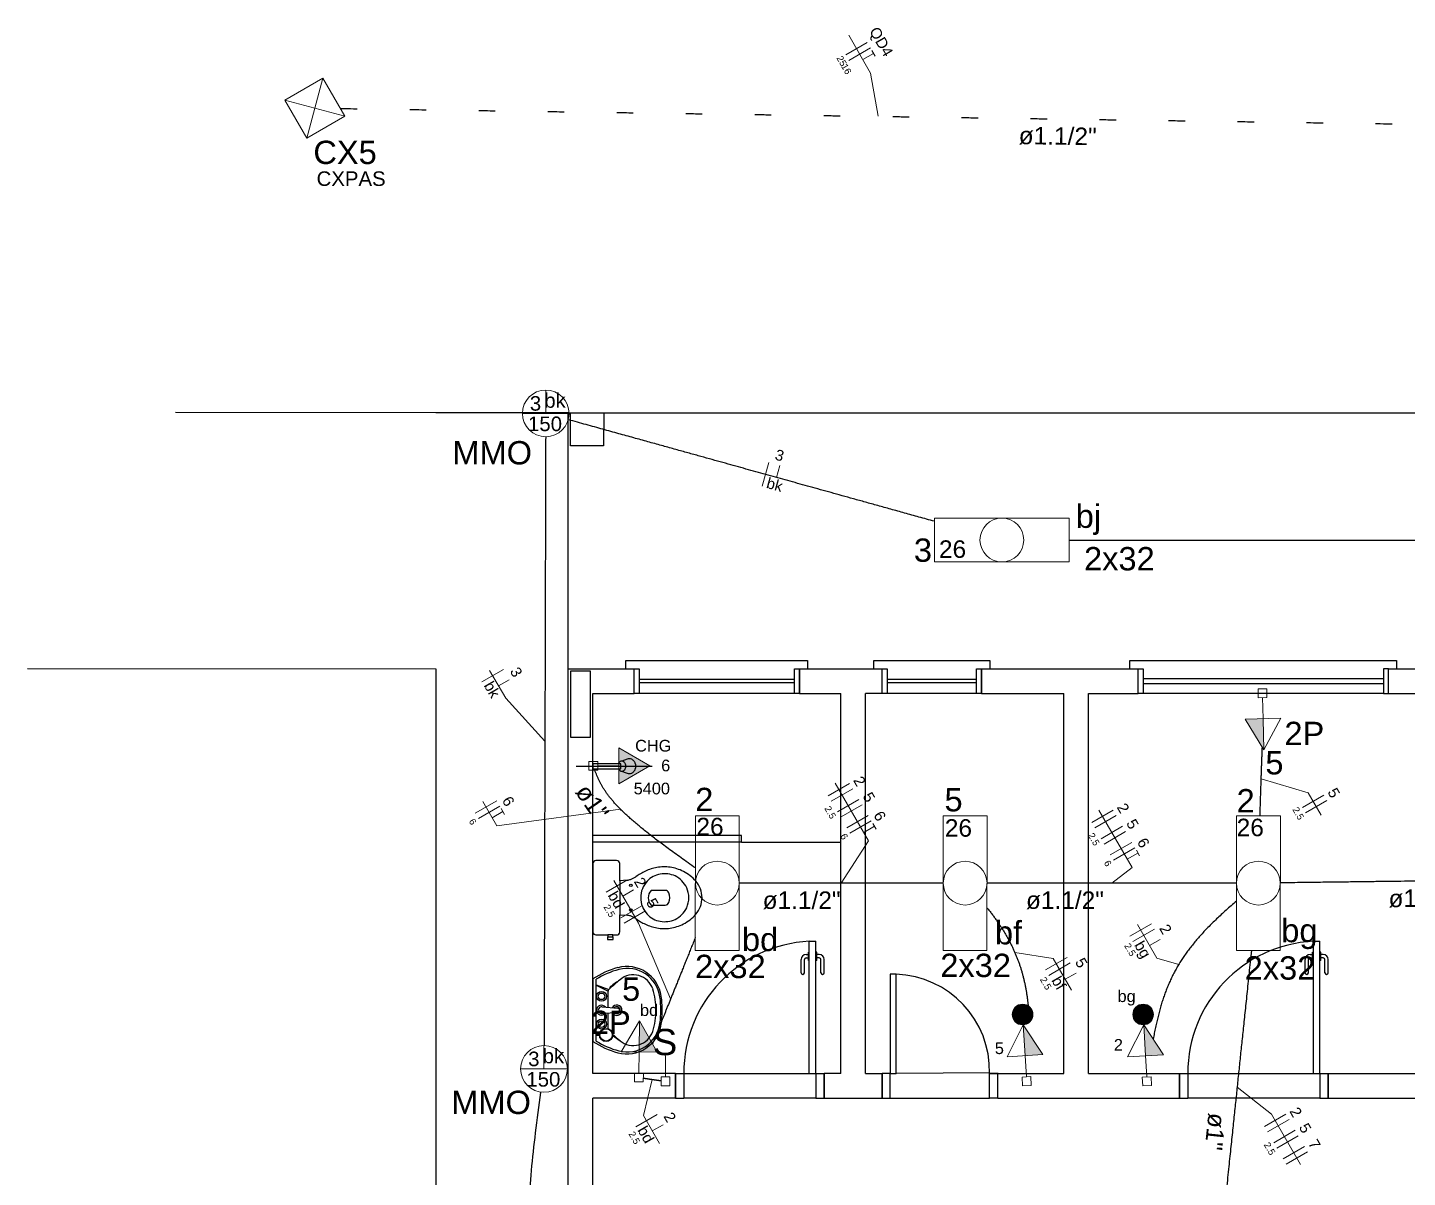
# Model space of a CAD drawing. Extents: x 175 to 700, y 53 to 250.
# Drawn here: x 498.55 to 506.9, y 152.45 to 159.41 of the extents above; entities that cross this region are included whole.
import ezdxf

# ---------------------------------------------------------------- set-up
doc = ezdxf.new("R2010")
doc.units = 0
doc.header["$LTSCALE"] = 2
doc.linetypes.add('DOT2', pattern=[3.175, 0, -3.175])
doc.layers.get('0').update_dxf_attribs({"linetype": 'CONTINUOUS'})
for name, color, linetype in [('A-PARED', 5, 'CONTINUOUS'), ('A-PAREDE', 5, 'CONTINUOUS'), ('A-PISOS-NIVEL', 1, 'CONTINUOUS'), ('A-SOLEIRA', 1, 'CONTINUOUS'), ('ARQ-ALV-CORTE', 5, 'CONTINUOUS'), ('ARQ-ESQ-VISTA1', 2, 'CONTINUOUS')]:
    doc.layers.add(name, color=color, linetype=linetype)
for name, color, linetype, lineweight in [('EL-Condutos', 4, 'CONTINUOUS', 30), ('EL-Fios', 9, 'CONTINUOUS', 20), ('EL-Textos condutos', 7, 'CONTINUOUS', 20), ('EL-Textos fios', 7, 'CONTINUOUS', 20), ('EL-Textos pontos', 5, 'CONTINUOUS', 20), ('P-SIMBOL', 5, 'CONTINUOUS', 20)]:
    doc.layers.add(name, color=color, linetype=linetype, lineweight=lineweight)
doc.styles.add('Arial', font='arial.ttf')

# ---------------------------------------------------------------- blocks, each defined once
blk = doc.blocks.new('SERV')
at = {"layer": 'A-PARED', "color": 251}
blk.add_lwpolyline([(1.1155, -1.1001), (0.9155, -1.1), (0.9156, -0.9), (1.1156, -0.9001)], close=True, dxfattribs=at)
at = {"layer": 'A-PAREDE', "color": 251}
for p, q in [((0.9, -7.2), (0.9, -2.45)), ((0.9, -2.45), (1.3, -2.45)), ((2.3, -2.45), (2.8014, -2.45)), ((2.3, -2.6), (2.3, -2.45)), ((2.8014, -2.6), (2.8014, -2.45)), ((3.4014, -2.45), (4.35, -2.45)), ((3.4014, -2.6), (3.4014, -2.45)), ((4.35, -2.6), (4.35, -2.45)), ((5.8638, -2.6), (5.8638, -2.45)), ((2.3, -2.6), (2.55, -2.6)), ((2.55, -4.9), (2.55, -2.6)), ((2.8014, -2.6), (2.7, -2.6)), ((2.7, -4.9), (2.7, -2.6)), ((3.4014, -2.6), (3.9, -2.6)), ((3.9, -4.9), (3.9, -2.6)), ((4.05, -4.9), (4.05, -2.6)), ((4.05, -2.6), (4.35, -2.6)), ((5.8638, -2.6), (6.1, -2.6)), ((2.8, -5.05), (2.8, -4.9)), ((3.5, -5.05), (3.5, -4.9)), ((3.5, -4.9), (3.9, -4.9)), ((3.5, -5.05), (3.5, -4.9)), ((3.5, -5.05), (3.5, -4.9)), ((2.8, -5.05), (2.8, -4.95)), ((1.05, -7.05), (1.05, -5.05)), ((2.45, -5.05), (2.8, -5.05)), ((3.5, -5.05), (4.6, -5.05))]:
    blk.add_line(p, q, dxfattribs=at)
blk.add_lwpolyline([(1.035, -2.865), (1.035, -2.465), (0.915, -2.465), (0.915, -2.865)], close=True, dxfattribs=at)
at = {"layer": 'A-PISOS-NIVEL', "color": 251}
for p, q in [((0.3029, -0.9), (-1.4747, -0.8993)), ((0.9, -0.9), (0.1, -0.9)), ((0.9, -0.9), (7.175, -0.9)), ((0.9, -2.45), (0.9, -0.9)), ((-2.3704, -2.4487), (0.1, -2.4497)), ((0.1, -2.4497), (0.1, -12.222))]:
    blk.add_line(p, q, dxfattribs=at)
at = {"layer": 'A-SOLEIRA', "color": 251}
for p, q in [((1.95, -3.5), (2.55, -3.5)), ((3.4501, -4.8974), (2.89, -4.9)), ((2.85, -5.05), (3.45, -5.05))]:
    blk.add_line(p, q, dxfattribs=at)
blk.add_arc((2.8675, -4.8825), 0.5828, 358.27919, 88.27919, dxfattribs=at)
at = {"layer": 'ARQ-ALV-CORTE', "color": 251}
blk.add_line((5.8638, -2.45), (6.45, -2.45), dxfattribs=at)
at = {"layer": 'ARQ-ESQ-VISTA1', "color": 251}
for p, q in [((1.3, -2.6), (1.3, -2.45)), ((2.27, -2.5151), (1.3304, -2.5151)), ((2.27, -2.5351), (1.3304, -2.5351)), ((3.3714, -2.5151), (2.8318, -2.5151)), ((3.3714, -2.5351), (2.8318, -2.5351)), ((4.38, -2.51), (5.8338, -2.51)), ((4.38, -2.54), (5.8338, -2.54)), ((1.05, -4.9), (1.05, -2.6)), ((1.05, -2.6), (1.3, -2.6)), ((2.27, -2.6), (1.33, -2.6)), ((3.3714, -2.6), (2.8314, -2.6)), ((5.8338, -2.6), (4.38, -2.6)), ((1.257, -2.9975), (1.225, -3.01)), ((0.95, -3.04), (1.41, -3.04)), ((1.05, -3.025), (1.05, -3.055)), ((1.22, -3.025), (1.05, -3.025)), ((1.05, -3.055), (1.22, -3.055)), ((1.218, -3.0688), (1.2581, -3.083)), ((1.22, -3.055), (1.22, -3.025)), ((1.95, -3.46), (1.05, -3.46)), ((1.95, -3.5), (1.05, -3.5)), ((1.95, -3.5), (1.95, -3.46)), ((1.05, -3.6291), (1.05, -3.8362)), ((1.141, -3.6112), (1.068, -3.6112)), ((1.171, -3.6112), (1.141, -3.6112)), ((1.1935, -3.6112), (1.171, -3.6112)), ((1.2125, -3.7334), (1.2125, -3.6292)), ((1.258, -3.7302), (1.2125, -3.7334)), ((1.05, -3.8362), (1.05, -4.0432)), ((1.488, -3.7917), (1.403, -3.7917)), ((1.403, -3.8807), (1.488, -3.8807)), ((1.2125, -4.0432), (1.2125, -3.9389)), ((1.2125, -3.9389), (1.258, -3.9422)), ((1.068, -4.0612), (1.141, -4.0612)), ((1.141, -4.0727), (1.138, -4.0727)), ((1.138, -4.0727), (1.138, -4.0887)), ((1.138, -4.0887), (1.156, -4.0887)), ((1.141, -4.0612), (1.141, -4.0727)), ((1.156, -4.0887), (1.174, -4.0887)), ((1.171, -4.0727), (1.171, -4.0612)), ((1.171, -4.0612), (1.1935, -4.0612)), ((1.174, -4.0727), (1.171, -4.0727)), ((1.174, -4.0887), (1.174, -4.0727)), ((2.355, -4.2154), (2.355, -4.1654)), ((2.355, -4.1654), (2.36, -4.1654)), ((2.36, -4.9), (2.36, -4.1)), ((2.36, -4.1), (2.4, -4.1)), ((2.4, -4.9), (2.4, -4.1)), ((2.405, -4.1654), (2.4, -4.1654)), ((2.405, -4.2154), (2.405, -4.1654)), ((5.405, -4.2154), (5.405, -4.1654)), ((5.405, -4.1654), (5.41, -4.1654)), ((5.41, -4.9), (5.41, -4.1)), ((5.41, -4.1), (5.45, -4.1)), ((5.45, -4.9), (5.45, -4.1)), ((5.455, -4.1654), (5.45, -4.1654)), ((5.455, -4.2154), (5.455, -4.1654)), ((2.31, -4.2904), (2.31, -4.2104)), ((2.33, -4.2904), (2.33, -4.2104)), ((2.34, -4.1804), (2.355, -4.1804)), ((2.34, -4.2004), (2.355, -4.2004)), ((2.355, -4.2154), (2.36, -4.2154)), ((2.405, -4.2154), (2.4, -4.2154)), ((2.42, -4.1804), (2.405, -4.1804)), ((2.42, -4.2004), (2.405, -4.2004)), ((2.43, -4.2904), (2.43, -4.2104)), ((2.45, -4.2904), (2.45, -4.2104)), ((5.36, -4.2904), (5.36, -4.2104)), ((5.38, -4.2904), (5.38, -4.2104)), ((5.39, -4.1804), (5.405, -4.1804)), ((5.39, -4.2004), (5.405, -4.2004)), ((5.405, -4.2154), (5.41, -4.2154)), ((5.455, -4.2154), (5.45, -4.2154)), ((5.47, -4.1804), (5.455, -4.1804)), ((5.47, -4.2004), (5.455, -4.2004)), ((5.48, -4.2904), (5.48, -4.2104)), ((5.5, -4.2904), (5.5, -4.2104)), ((1.05, -4.3281), (1.05, -4.7061)), ((1.07, -4.7039), (1.07, -4.3302)), ((1.07, -4.3643), (1.1467, -4.3915)), ((1.07, -4.3653), (1.1424, -4.401)), ((1.1424, -4.5006), (1.1424, -4.401)), ((1.1061, -4.4975), (1.2011, -4.5055)), ((1.1061, -4.537), (1.2011, -4.529)), ((1.1424, -4.629), (1.1424, -4.5339)), ((1.07, -4.6651), (1.0901, -4.6651)), ((1.07, -4.6691), (1.0901, -4.6691)), ((1.0776, -4.6651), (1.0909, -4.6585)), ((1.0835, -4.6651), (1.0902, -4.6627)), ((1.55, -4.9), (1.05, -4.9)), ((1.55, -5.05), (1.55, -4.9)), ((1.55, -4.9), (1.55, -5.05)), ((1.55, -4.9), (1.6, -4.9)), ((1.6, -4.9), (2.36, -4.9)), ((1.6, -4.9), (1.6, -5.05)), ((2.36, -4.9), (2.4, -4.9)), ((2.4, -4.9), (2.4, -5.05)), ((2.4, -4.9), (2.45, -4.9)), ((2.45, -5.05), (2.45, -4.9)), ((2.55, -4.9), (2.45, -4.9)), ((2.45, -4.9), (2.45, -5.05)), ((2.7, -4.9), (2.8, -4.9)), ((4.05, -4.9), (4.6, -4.9)), ((4.6, -5.05), (4.6, -4.9)), ((4.6, -4.9), (4.6, -5.05)), ((4.6, -4.9), (4.65, -4.9)), ((4.65, -4.9), (5.41, -4.9)), ((4.65, -4.9), (4.65, -5.05)), ((5.41, -4.9), (5.45, -4.9)), ((5.45, -4.9), (5.45, -5.05)), ((5.45, -4.9), (5.5, -4.9)), ((5.5, -5.05), (5.5, -4.9)), ((5.5, -4.9), (6.1, -4.9)), ((5.5, -4.9), (5.5, -5.05)), ((1.55, -5.05), (1.05, -5.05)), ((1.55, -5.05), (1.6, -5.05)), ((2.4, -5.05), (1.6, -5.05)), ((2.4, -5.05), (2.45, -5.05)), ((4.6, -5.05), (4.65, -5.05)), ((5.45, -5.05), (4.65, -5.05)), ((5.45, -5.05), (5.5, -5.05)), ((5.5, -5.05), (6.1, -5.05))]:
    blk.add_line(p, q, dxfattribs=at)
at = {"layer": 'ARQ-ESQ-VISTA1', "color": 251, "linetype": 'Continuous'}
for p, q in [((2.885, -4.3), (2.85, -4.3)), ((2.85, -4.3), (2.85, -4.9)), ((2.885, -4.9), (2.885, -4.3)), ((2.85, -4.9), (2.8, -4.9)), ((2.8, -4.9), (2.8, -5.05)), ((2.85, -5.05), (2.85, -4.9)), ((2.85, -4.9), (2.885, -4.9)), ((3.45, -5.05), (3.45, -4.9)), ((3.45, -4.9), (3.5, -4.9)), ((3.5, -5.05), (3.5, -4.9)), ((2.8, -5.05), (2.85, -5.05)), ((3.5, -5.05), (3.45, -5.05))]:
    blk.add_line(p, q, dxfattribs=at)
at = {"layer": 'ARQ-ESQ-VISTA1', "color": 251}
for points in [[(1.25, -2.45), (1.25, -2.4), (2.35, -2.4), (2.35, -2.45)], [(2.7514, -2.45), (2.7514, -2.4), (3.4514, -2.4), (3.4514, -2.45)], [(4.3, -2.45), (4.3, -2.4), (5.9138, -2.4), (5.9138, -2.45)], [(1.2125, -3.7334), (1.2125, -3.8362), (1.2125, -3.9389)], [(1.171, -4.0612), (1.141, -4.0612)], [(1.141, -4.0727), (1.171, -4.0727)]]:
    blk.add_lwpolyline(points, dxfattribs=at)
for points in [[(1.33, -2.6), (1.3, -2.6), (1.3, -2.45), (1.33, -2.45)], [(2.3, -2.6), (2.27, -2.6), (2.27, -2.45), (2.3, -2.45)], [(2.8314, -2.6), (2.8014, -2.6), (2.8014, -2.45), (2.8314, -2.45)], [(3.4014, -2.6), (3.3714, -2.6), (3.3714, -2.45), (3.4014, -2.45)], [(4.38, -2.6), (4.35, -2.6), (4.35, -2.45), (4.38, -2.45)], [(5.8338, -2.6), (5.8638, -2.6), (5.8638, -2.45), (5.8338, -2.45)]]:
    blk.add_lwpolyline(points, close=True, dxfattribs=at)
for centre, radius in [((1.28, -3.7612), 0.0075), ((1.28, -3.9112), 0.0075), ((1.1025, -4.4331), 0.03), ((1.1025, -4.4331), 0.02), ((1.1025, -4.6011), 0.03), ((1.1025, -4.6011), 0.02), ((1.13, -4.6671), 0.04), ((1.13, -4.6671), 0.037)]:
    blk.add_circle(centre, radius, dxfattribs=at)
for centre, radius, start, end in [((1.27, -3.0307), 0.0357, 90, 111.41016), ((1.27, -3.0307), 0.0357, 65.01494, 90), ((1.2679, -3.0352), 0.0407, 41.63354, 65.01494), ((1.2306, -3.0382), 0.0303, 140.19443, 154.22424), ((1.2306, -3.0418), 0.0303, 205.77576, 219.80557), ((1.2272, -3.0353), 0.0258, 116.42996, 140.19443), ((1.2272, -3.0447), 0.0258, 219.80557, 243.57004), ((1.225, -3.031), 0.021, 90, 116.42996), ((1.225, -3.049), 0.021, 243.57004, 270), ((1.225, -3.031), 0.021, 63.57004, 90), ((1.225, -3.049), 0.021, 270, 296.42996), ((1.2228, -3.0353), 0.0258, 39.80557, 63.57004), ((1.2228, -3.0447), 0.0258, 296.42996, 320.19443), ((1.2194, -3.0382), 0.0303, 19.04355, 39.80557), ((1.2194, -3.0418), 0.0303, 320.19443, 340.95645), ((1.2141, -3.04), 0.0359, 0, 19.04355), ((1.2141, -3.04), 0.0359, 340.95645, 0), ((1.27, -3.0493), 0.0357, 250.55058, 270), ((1.27, -3.0493), 0.0357, 270, 294.98506), ((1.2679, -3.0448), 0.0407, 294.98506, 318.36646), ((1.2646, -3.0381), 0.045, 20.21319, 41.63354), ((1.2646, -3.0419), 0.045, 318.36646, 339.78681), ((1.2595, -3.04), 0.0505, 0, 20.21319), ((1.2595, -3.04), 0.0505, 339.78681, 0), ((1.0679, -3.629), 0.0179, 89.59291, 180.33959), ((1.1943, -3.6294), 0.0182, 0.57318, 92.52313), ((1.4837, -3.9213), 0.2715, 99.68202, 115.21235), ((1.4837, -3.8822), 0.2331, 81.54684, 101.31735), ((1.4837, -3.8976), 0.2483, 62.58456, 82.05608), ((1.2207, -3.5179), 0.2155, 279.95407, 285.40669), ((1.2289, -3.5824), 0.1514, 288.91021, 302.8225), ((1.4761, -3.9217), 0.2687, 113.72123, 127.91018), ((1.4883, -3.8371), 0.1488, 137.26676, 179.6252), ((1.4829, -3.833), 0.1421, 100.10492, 137.01432), ((1.4842, -3.8461), 0.1551, 65.71548, 99.72118), ((1.4823, -3.8394), 0.1499, 25.17293, 64.01437), ((1.4869, -3.8956), 0.245, 40.58101, 63.03709), ((1.5592, -3.8366), 0.1518, 0.17647, 41.43711), ((1.4883, -3.8352), 0.1488, 180.3748, 222.73324), ((1.4508, -3.8362), 0.0653, 137.0647, 222.9353), ((1.4869, -3.8173), 0.0256, 25.64773, 87.57524), ((1.438, -3.8362), 0.078, 337.38014, 22.61986), ((1.4811, -3.838), 0.1504, 0.69028, 24.46759), ((1.4811, -3.8344), 0.1504, 335.53241, 359.30972), ((1.5592, -3.8357), 0.1518, 318.56289, 359.82353), ((1.4869, -3.8551), 0.0256, 272.42476, 334.35227), ((1.4823, -3.8329), 0.1499, 295.98563, 334.82707), ((1.2207, -4.1544), 0.2155, 74.59331, 80.04593), ((1.2289, -4.0899), 0.1514, 57.1775, 71.08979), ((1.4761, -3.7507), 0.2687, 232.08982, 246.27877), ((1.4837, -3.751), 0.2715, 244.78765, 260.31798), ((1.4829, -3.8393), 0.1421, 222.98568, 259.89508), ((1.4842, -3.8263), 0.1551, 260.27882, 294.28452), ((1.4837, -3.7748), 0.2483, 277.94392, 297.41544), ((1.4869, -3.7768), 0.245, 296.96291, 319.41899), ((1.0679, -4.0433), 0.0179, 179.66041, 270.40709), ((1.1943, -4.043), 0.0182, 267.47687, 359.42682), ((1.4837, -3.7901), 0.2331, 258.68265, 278.45316), ((2.4, -4.899), 0.8, 92.86598, 180.07166), ((5.45, -4.899), 0.8, 92.86598, 180.07166), ((1.2559, -4.4627), 0.2102, 8.12538, 105.11147), ((2.34, -4.2104), 0.03, 90, 180), ((2.34, -4.2104), 0.01, 90, 180), ((2.42, -4.2104), 0.03, 0, 90), ((2.42, -4.2104), 0.01, 0, 90), ((5.39, -4.2104), 0.03, 90, 180), ((5.39, -4.2104), 0.01, 90, 180), ((5.47, -4.2104), 0.03, 0, 90), ((5.47, -4.2104), 0.01, 0, 90), ((1.3361, -4.7594), 0.5176, 105.11147, 123.54991), ((1.3361, -4.7594), 0.505, 104.71828, 121.79278), ((5.5836, -9.437), 6.7189, 130.55971, 131.32768), ((5.1221, -9.7984), 6.7189, 125.55971, 126.16525), ((1.2584, -4.464), 0.1995, 7.88506, 104.71828), ((1.2949, -4.4261), 0.1233, 17.587, 130.55971), ((2.32, -4.2904), 0.01, 180, 0), ((2.44, -4.2904), 0.01, 180, 0), ((5.37, -4.2904), 0.01, 180, 0), ((5.49, -4.2904), 0.01, 180, 0), ((1.155, -4.401), 0.0126, 131.32768, 180), ((1.1652, -4.3851), 0.0137, 126.16525, 188.27106), ((1.008, -4.5171), 0.4242, 360, 17.587), ((1.1025, -4.5171), 0.03, 38.80431, 321.19569), ((1.1027, -4.5172), 0.02, 80.37518, 279.62482), ((1.1949, -4.5171), 0.0315, 207.94879, 152.76724), ((1.1949, -4.5171), 0.021, 220.92554, 140.29094), ((1.2001, -4.5172), 0.0118, 274.81241, 85.18759), ((0.875, -4.5171), 0.5866, 360, 7.88506), ((0.875, -4.5171), 0.595, 360, 8.12538), ((1.008, -4.5171), 0.4242, 342.413, 360), ((0.875, -4.5171), 0.5866, 352.11494, 360), ((0.875, -4.5171), 0.595, 351.87462, 360), ((5.5836, 0.4029), 6.7189, 228.93408, 229.44029), ((5.1221, 0.7642), 6.7189, 233.96959, 234.44029), ((1.2559, -4.5715), 0.2102, 254.88853, 351.87462), ((1.2584, -4.5702), 0.1995, 255.28172, 352.11494), ((1.2949, -4.608), 0.1233, 229.44029, 342.413), ((1.3361, -4.2747), 0.5176, 236.45009, 254.88853), ((1.3361, -4.2747), 0.505, 238.20722, 255.28172)]:
    blk.add_arc(centre, radius, start, end, dxfattribs=at)

msp = doc.modelspace()

# ---------------------------------------------------------------- block references
msp.add_blockref('SERV', (500.9236, 157.9806))

# ---------------------------------------------------------------- next in the draw order: hatches: boundary and pattern name
at = {"layer": 'P-SIMBOL', "linetype": 'Continuous'}
for points in [[(506.0296, 155.2281), (506.034, 155.0406), (505.9213, 155.2255)], [(502.1309, 154.8346), (502.3184, 154.9429), (502.1309, 155.0511)], [(502.2538, 153.2107), (502.2552, 153.3982), (502.3621, 153.2099)], [(504.5895, 153.1878), (504.578, 153.3749), (504.6975, 153.1944)], [(505.3178, 153.1876), (505.3072, 153.3748), (505.4259, 153.1938)]]:
    msp.add_hatch(color=256, dxfattribs=at).paths.add_polyline_path(points)

# ---------------------------------------------------------------- next in the draw order: linework, layer by layer
at = {"color": 8, "linetype": 'Continuous'}
msp.add_line((504.3763, 153.0831), (504.4261, 153.083), dxfattribs=at)
at = {"layer": 'EL-Condutos', "linetype": 'DOT2', "ltscale": 0.05}
msp.add_spline([(500.4484, 158.9222), (500.7578, 158.9177), (501.048, 158.9135), (501.3203, 158.9095), (501.5762, 158.9058), (501.8169, 158.9023), (502.044, 158.899), (502.2586, 158.8959), (502.4623, 158.8929), (502.6563, 158.8901), (502.8421, 158.8874), (503.021, 158.8848), (503.1944, 158.8822), (503.3636, 158.8798), (503.53, 158.8773), (503.695, 158.8749), (503.86, 158.8725), (504.0263, 158.8701), (504.1953, 158.8677), (504.3683, 158.8651), (504.5468, 158.8625), (504.732, 158.8598), (504.9255, 158.857), (505.1284, 158.8541), (505.3423, 158.851), (505.5684, 158.8477), (505.8082, 158.8442), (506.063, 158.8405), (506.3341, 158.8365), (506.623, 158.8323), (506.931, 158.8278)], degree=3, dxfattribs=at)
at = {"layer": 'EL-Condutos', "linetype": 'Continuous'}
for points in [[(504.0397, 156.4233), (503.9473, 156.4489), (503.8598, 156.4733), (503.7767, 156.4963), (503.6978, 156.5182), (503.6226, 156.5391), (503.5507, 156.5591), (503.4818, 156.5783), (503.4154, 156.5967), (503.3512, 156.6145), (503.2888, 156.6319), (503.2278, 156.6488), (503.1678, 156.6655), (503.1085, 156.6819), (503.0494, 156.6983), (502.9903, 156.7148), (502.9306, 156.7314), (502.87, 156.7482), (502.8081, 156.7654), (502.7446, 156.783), (502.679, 156.8012), (502.611, 156.8201), (502.5402, 156.8398), (502.4662, 156.8603), (502.3886, 156.8819), (502.3071, 156.9046), (502.2212, 156.9284), (502.1305, 156.9536), (502.0348, 156.9802), (501.9335, 157.0083), (501.8263, 157.0381)], [(501.6882, 156.9344), (501.6877, 156.7602), (501.6873, 156.5966), (501.6869, 156.443), (501.6865, 156.2984), (501.6861, 156.1622), (501.6858, 156.0335), (501.6855, 155.9117), (501.6852, 155.796), (501.6849, 155.6856), (501.6846, 155.5797), (501.6843, 155.4776), (501.6841, 155.3786), (501.6838, 155.2818), (501.6836, 155.1865), (501.6833, 155.0921), (501.6831, 154.9976), (501.6828, 154.9023), (501.6826, 154.8055), (501.6823, 154.7065), (501.682, 154.6044), (501.6818, 154.4985), (501.6815, 154.3881), (501.6812, 154.2724), (501.6808, 154.1506), (501.6805, 154.0219), (501.6801, 153.8857), (501.6798, 153.7411), (501.6794, 153.5875), (501.6789, 153.4239), (501.6785, 153.2498)], [(504.8545, 156.3095), (505.058, 156.3094), (505.25, 156.3094), (505.4313, 156.3093), (505.6027, 156.3092), (505.765, 156.3092), (505.9191, 156.3091), (506.0657, 156.309), (506.2057, 156.309), (506.34, 156.3089), (506.4694, 156.3089), (506.5946, 156.3088), (506.7165, 156.3088), (506.8359, 156.3087), (506.9537, 156.3087), (507.0706, 156.3086), (507.1876, 156.3086), (507.3054, 156.3085), (507.4248, 156.3085), (507.5467, 156.3085), (507.6719, 156.3084), (507.8012, 156.3083), (507.9355, 156.3083), (508.0756, 156.3082), (508.2222, 156.3082), (508.3763, 156.3081), (508.5386, 156.3081), (508.71, 156.308), (508.8912, 156.3079), (509.0832, 156.3078), (509.2868, 156.3078)], [(506.0112, 154.6397), (506.0117, 154.6574), (506.0122, 154.6747), (506.0127, 154.6918), (506.0132, 154.7085), (506.0137, 154.7251), (506.0142, 154.7413), (506.0147, 154.7573), (506.0152, 154.773), (506.0157, 154.7884), (506.0161, 154.8036), (506.0166, 154.8185), (506.0171, 154.8331), (506.0176, 154.8475), (506.018, 154.8617), (506.0185, 154.8756), (506.0189, 154.8892), (506.0194, 154.9026), (506.0199, 154.9157), (506.0203, 154.9287), (506.0208, 154.9413), (506.0212, 154.9537), (506.0216, 154.9659), (506.0221, 154.9779), (506.0225, 154.9896), (506.0229, 155.0011), (506.0234, 155.0124), (506.0238, 155.0235), (506.0242, 155.0343), (506.0246, 155.0449), (506.025, 155.0553)], [(502.594, 154.3245), (502.5496, 154.3558), (502.5076, 154.3858), (502.4679, 154.4144), (502.4303, 154.4419), (502.3949, 154.4682), (502.3615, 154.4933), (502.3301, 154.5175), (502.3006, 154.5406), (502.273, 154.5628), (502.2471, 154.5841), (502.2228, 154.6046), (502.2002, 154.6243), (502.1792, 154.6434), (502.1596, 154.6618), (502.1414, 154.6796), (502.1245, 154.6969), (502.1089, 154.7137), (502.0944, 154.7301), (502.081, 154.7461), (502.0687, 154.7619), (502.0573, 154.7774), (502.0468, 154.7928), (502.0371, 154.8081), (502.0281, 154.8232), (502.0198, 154.8384), (502.0121, 154.8537), (502.0049, 154.869), (501.9982, 154.8846), (501.9918, 154.9003), (501.9857, 154.9164)], [(504.0947, 154.2325), (504.0384, 154.2326), (503.9851, 154.2326), (503.9348, 154.2326), (503.8872, 154.2326), (503.842, 154.2326), (503.7991, 154.2326), (503.7581, 154.2326), (503.719, 154.2326), (503.6814, 154.2326), (503.6452, 154.2326), (503.6101, 154.2326), (503.5759, 154.2326), (503.5424, 154.2326), (503.5093, 154.2326), (503.4764, 154.2326), (503.4435, 154.2326), (503.4104, 154.2326), (503.3769, 154.2326), (503.3427, 154.2326), (503.3076, 154.2326), (503.2713, 154.2326), (503.2338, 154.2326), (503.1946, 154.2326), (503.1537, 154.2326), (503.1108, 154.2326), (503.0656, 154.2326), (503.018, 154.2326), (502.9677, 154.2326), (502.9144, 154.2326), (502.8581, 154.2326)], [(505.8692, 154.2326), (505.7997, 154.2326), (505.7341, 154.2326), (505.6723, 154.2326), (505.6138, 154.2326), (505.5584, 154.2326), (505.5059, 154.2326), (505.4559, 154.2326), (505.4082, 154.2326), (505.3624, 154.2326), (505.3184, 154.2326), (505.2758, 154.2326), (505.2343, 154.2326), (505.1937, 154.2326), (505.1536, 154.2326), (505.1138, 154.2326), (505.074, 154.2326), (505.034, 154.2326), (504.9933, 154.2326), (504.9518, 154.2326), (504.9092, 154.2326), (504.8652, 154.2326), (504.8195, 154.2326), (504.7717, 154.2326), (504.7218, 154.2326), (504.6692, 154.2326), (504.6139, 154.2326), (504.5554, 154.2326), (504.4935, 154.2326), (504.4279, 154.2326), (504.3584, 154.2326)], [(508.593, 154.2653), (508.489, 154.264), (508.3905, 154.2627), (508.2973, 154.2615), (508.2088, 154.2604), (508.1246, 154.2594), (508.0442, 154.2584), (507.9673, 154.2574), (507.8933, 154.2565), (507.8219, 154.2556), (507.7526, 154.2547), (507.685, 154.2538), (507.6185, 154.253), (507.5529, 154.2522), (507.4876, 154.2513), (507.4223, 154.2505), (507.3564, 154.2497), (507.2895, 154.2489), (507.2212, 154.248), (507.1511, 154.2471), (507.0787, 154.2462), (507.0035, 154.2453), (506.9252, 154.2443), (506.8433, 154.2432), (506.7574, 154.2422), (506.667, 154.241), (506.5716, 154.2398), (506.4709, 154.2386), (506.3644, 154.2372), (506.2517, 154.2358), (506.1323, 154.2343)], [(504.359, 154.0837), (504.374, 154.0648), (504.3884, 154.046), (504.4024, 154.0272), (504.4158, 154.0084), (504.4288, 153.9897), (504.4412, 153.971), (504.4532, 153.9523), (504.4647, 153.9335), (504.4757, 153.9148), (504.4863, 153.896), (504.4964, 153.8772), (504.506, 153.8583), (504.5152, 153.8393), (504.5239, 153.8202), (504.5322, 153.801), (504.5401, 153.7817), (504.5475, 153.7622), (504.5545, 153.7426), (504.5611, 153.7229), (504.5673, 153.703), (504.5731, 153.6828), (504.5785, 153.6625), (504.5835, 153.642), (504.5881, 153.6212), (504.5923, 153.6002), (504.5961, 153.579), (504.5996, 153.5574), (504.6027, 153.5356), (504.6055, 153.5135), (504.6079, 153.4911)], [(505.8681, 154.1234), (505.836, 154.0957), (505.8053, 154.0686), (505.776, 154.0419), (505.7481, 154.0157), (505.7214, 153.9899), (505.696, 153.9643), (505.6719, 153.939), (505.6489, 153.9139), (505.627, 153.8889), (505.6063, 153.864), (505.5867, 153.8391), (505.5681, 153.8142), (505.5504, 153.7891), (505.5337, 153.7639), (505.518, 153.7384), (505.5031, 153.7127), (505.489, 153.6866), (505.4758, 153.6601), (505.4633, 153.6331), (505.4515, 153.6056), (505.4404, 153.5775), (505.4299, 153.5488), (505.42, 153.5193), (505.4107, 153.4891), (505.4019, 153.4581), (505.3936, 153.4261), (505.3857, 153.3933), (505.3782, 153.3594), (505.3711, 153.3244), (505.3643, 153.2883)], [(502.5936, 153.9027), (502.5809, 153.8712), (502.5685, 153.8405), (502.5565, 153.8106), (502.5447, 153.7814), (502.5333, 153.753), (502.5221, 153.7253), (502.5113, 153.6984), (502.5007, 153.6721), (502.4905, 153.6466), (502.4805, 153.6218), (502.4708, 153.5977), (502.4614, 153.5743), (502.4522, 153.5516), (502.4433, 153.5295), (502.4347, 153.5081), (502.4263, 153.4873), (502.4182, 153.4672), (502.4104, 153.4477), (502.4027, 153.4288), (502.3954, 153.4105), (502.3883, 153.3928), (502.3814, 153.3757), (502.3747, 153.3592), (502.3683, 153.3433), (502.3621, 153.3279), (502.3561, 153.313), (502.3504, 153.2987), (502.3448, 153.285), (502.3395, 153.2717), (502.3344, 153.259)], [(505.9587, 153.8259), (505.9513, 153.755), (505.9443, 153.6876), (505.9376, 153.6234), (505.9312, 153.5622), (505.9251, 153.5037), (505.9192, 153.4476), (505.9135, 153.3935), (505.9081, 153.3413), (505.9028, 153.2905), (505.8976, 153.241), (505.8925, 153.1925), (505.8875, 153.1446), (505.8825, 153.0971), (505.8776, 153.0496), (505.8726, 153.0019), (505.8676, 152.9538), (505.8624, 152.9049), (505.8572, 152.8549), (505.8518, 152.8035), (505.8463, 152.7505), (505.8406, 152.6956), (505.8346, 152.6385), (505.8283, 152.5788), (505.8218, 152.5164), (505.815, 152.4509), (505.8078, 152.382), (505.8002, 152.3095), (505.7922, 152.233), (505.7837, 152.1523), (505.7748, 152.0671)], [(502.2792, 153.0523), (502.2838, 153.0516), (502.2882, 153.051), (502.2924, 153.0504), (502.2964, 153.0498), (502.3003, 153.0492), (502.3039, 153.0487), (502.3075, 153.0482), (502.3109, 153.0477), (502.3143, 153.0472), (502.3175, 153.0467), (502.3207, 153.0463), (502.3238, 153.0458), (502.3268, 153.0454), (502.3299, 153.0449), (502.3329, 153.0445), (502.3359, 153.044), (502.3389, 153.0436), (502.342, 153.0431), (502.3451, 153.0427), (502.3483, 153.0422), (502.3515, 153.0418), (502.3548, 153.0413), (502.3583, 153.0408), (502.3618, 153.0403), (502.3655, 153.0397), (502.3694, 153.0392), (502.3734, 153.0386), (502.3776, 153.038), (502.382, 153.0373), (502.3866, 153.0366)], [(501.6572, 152.9657), (501.6251, 152.7211), (501.6005, 152.492), (501.5838, 152.2781), (501.5753, 152.0788), (501.5753, 151.8937), (501.5842, 151.7225), (501.6024, 151.5646), (501.63, 151.4197), (501.6675, 151.2873), (501.7152, 151.167), (501.7734, 151.0583), (501.8425, 150.9609), (501.9227, 150.8742), (502.0145, 150.798), (502.1181, 150.7316), (502.2339, 150.6748), (502.3622, 150.6271), (502.5033, 150.588), (502.6576, 150.5571), (502.8254, 150.534), (503.007, 150.5183), (503.2028, 150.5095), (503.413, 150.5072), (503.6381, 150.511), (503.8783, 150.5204), (504.134, 150.535), (504.4055, 150.5544), (504.6932, 150.5782), (504.9973, 150.6059), (505.3183, 150.6371)]]:
    msp.add_spline(points, degree=3, dxfattribs=at)
at = {"layer": 'EL-Fios'}
for p, q in [((503.5044, 159.2462), (503.6343, 159.3211)), ((503.5231, 159.2137), (503.6531, 159.2886)), ((503.6068, 159.2187), (503.6718, 159.2562)), ((503.6618, 159.2735), (503.6818, 159.2388)), ((502.9975, 156.6349), (503.0377, 156.7795)), ((503.086, 156.6882), (503.1061, 156.7605)), ((501.3027, 155.4509), (501.4327, 155.5259)), ((501.4032, 155.4269), (501.4681, 155.4644)), ((503.3976, 154.7618), (503.5275, 154.8368)), ((503.4163, 154.7293), (503.5463, 154.8043)), ((501.2624, 154.6562), (501.3924, 154.7311)), ((503.4538, 154.6644), (503.5837, 154.7393)), ((506.2671, 154.6906), (506.3971, 154.7656)), ((506.2859, 154.6581), (506.4158, 154.7331)), ((501.2812, 154.6237), (501.4111, 154.6987)), ((501.3649, 154.6287), (501.4298, 154.6662)), ((501.4199, 154.6835), (501.4398, 154.6489)), ((503.4725, 154.6319), (503.6025, 154.7068)), ((503.51, 154.5669), (503.64, 154.6419)), ((504.9927, 154.5992), (505.1227, 154.6742)), ((505.0115, 154.5668), (505.1414, 154.6417)), ((503.5288, 154.5344), (503.6587, 154.6094)), ((503.6125, 154.5394), (503.6774, 154.5769)), ((503.6674, 154.5942), (503.6874, 154.5596)), ((505.0489, 154.5018), (505.1789, 154.5767)), ((505.0677, 154.4693), (505.1976, 154.5443)), ((505.1051, 154.4043), (505.2351, 154.4793)), ((505.1239, 154.3719), (505.2538, 154.4468)), ((505.2076, 154.3769), (505.2725, 154.4143)), ((505.2626, 154.4317), (505.2825, 154.397)), ((502.054, 154.1784), (502.184, 154.2534)), ((502.1545, 154.1544), (502.2195, 154.1919)), ((502.1437, 154.023), (502.2737, 154.0979)), ((502.1625, 153.9905), (502.2924, 154.0654)), ((505.2234, 153.9114), (505.3534, 153.9863)), ((505.2422, 153.8789), (505.3721, 153.9538)), ((505.3426, 153.8549), (505.4076, 153.8923)), ((504.7133, 153.7069), (504.8432, 153.7819)), ((504.732, 153.6744), (504.862, 153.7494)), ((504.8325, 153.6504), (504.8974, 153.6879)), ((502.2331, 152.7565), (502.3631, 152.8314)), ((506.0376, 152.7586), (506.1675, 152.8335)), ((506.0563, 152.7261), (506.1863, 152.801)), ((502.3336, 152.7325), (502.3986, 152.7699)), ((506.0938, 152.6611), (506.2237, 152.7361)), ((506.1125, 152.6286), (506.2425, 152.7036)), ((506.15, 152.5637), (506.2799, 152.6386)), ((506.1688, 152.5312), (506.2987, 152.6061))]:
    msp.add_line(p, q, dxfattribs=at)
at = {"layer": 'EL-Textos fios'}
for p, q in [((503.6543, 159.1365), (503.5219, 159.3659)), ((503.7007, 158.8749), (503.6543, 159.1365)), ((501.4464, 155.352), (501.349, 155.5209)), ((501.6833, 155.0921), (501.4464, 155.352)), ((503.6412, 154.4896), (503.4404, 154.8378)), ((506.0181, 154.8644), (506.3023, 154.7798)), ((501.3936, 154.5789), (501.3087, 154.7262)), ((506.3023, 154.7798), (506.3807, 154.6439)), ((502.141, 154.6799), (501.3936, 154.5789)), ((505.2363, 154.327), (505.0355, 154.6752)), ((503.4764, 154.2326), (503.6412, 154.4896)), ((505.1138, 154.2326), (505.2363, 154.327)), ((502.2496, 153.9895), (502.1003, 154.2484)), ((502.4445, 153.5324), (502.2496, 153.9895)), ((505.387, 153.7778), (505.2697, 153.9813)), ((504.5274, 153.8122), (504.7595, 153.7769)), ((504.7595, 153.7769), (504.8705, 153.5845)), ((505.519, 153.7401), (505.387, 153.7778)), ((502.3329, 153.0445), (502.2794, 152.8264)), ((505.8721, 152.9971), (506.0804, 152.8346)), ((502.2794, 152.8264), (502.378, 152.6555)), ((506.0804, 152.8346), (506.2559, 152.5302))]:
    msp.add_line(p, q, dxfattribs=at)
at = {"layer": 'P-SIMBOL'}
for p, q in [((500.3404, 159.1055), (500.1108, 158.9731)), ((500.3404, 159.1055), (500.2432, 158.7435)), ((500.3404, 159.1055), (500.4728, 158.8759)), ((500.1108, 158.9731), (500.2432, 158.7435)), ((500.4728, 158.8759), (500.1108, 158.9731)), ((500.4728, 158.8759), (500.2432, 158.7435)), ((501.6885, 157.0764), (501.6886, 157.2176)), ((501.5473, 157.0764), (501.8298, 157.0763)), ((504.0408, 156.4423), (504.0407, 156.1773)), ((504.0408, 156.4423), (504.8568, 156.442)), ((504.8568, 156.442), (504.8567, 156.177)), ((504.0407, 156.1773), (504.8567, 156.177)), ((505.9987, 155.4084), (506.0517, 155.4097)), ((506, 155.3554), (505.9987, 155.4084)), ((506.0517, 155.4097), (506.053, 155.3567)), ((506.053, 155.3567), (506, 155.3554)), ((506.0296, 155.2281), (506.0265, 155.356)), ((505.9213, 155.2255), (506.1378, 155.2307)), ((506.034, 155.0406), (505.9213, 155.2255)), ((506.034, 155.0406), (506.0296, 155.2281)), ((506.1378, 155.2307), (506.034, 155.0406)), ((501.9498, 154.9164), (501.9498, 154.9694)), ((501.9498, 154.9694), (502.0029, 154.9694)), ((502.0029, 154.9694), (502.0029, 154.9164)), ((502.1309, 154.8346), (502.1309, 155.0511)), ((502.1309, 155.0511), (502.3184, 154.9429)), ((502.0029, 154.9164), (501.9498, 154.9164)), ((502.1309, 154.9429), (502.0029, 154.9429)), ((502.3184, 154.9429), (502.1309, 154.8346)), ((502.5941, 154.6407), (502.5938, 153.8247)), ((502.8591, 154.6406), (502.5941, 154.6407)), ((502.8591, 154.6406), (502.8587, 153.8245)), ((504.094, 154.6406), (504.0937, 153.8246)), ((504.359, 154.6405), (504.094, 154.6406)), ((504.359, 154.6405), (504.3587, 153.8245)), ((505.8689, 154.6407), (505.8686, 153.8247)), ((506.1339, 154.6406), (505.8689, 154.6407)), ((506.1339, 154.6406), (506.1335, 153.8246)), ((502.8587, 153.8245), (502.5938, 153.8247)), ((504.3587, 153.8245), (504.0937, 153.8246)), ((506.1335, 153.8246), (505.8686, 153.8247)), ((502.1456, 153.2115), (502.2552, 153.3982)), ((502.2552, 153.3982), (502.2538, 153.2107)), ((502.2552, 153.3982), (502.3621, 153.2099)), ((504.578, 153.3749), (504.4814, 153.1812)), ((504.578, 153.3749), (504.5895, 153.1878)), ((504.6975, 153.1944), (504.578, 153.3749)), ((505.3072, 153.3748), (505.2098, 153.1815)), ((505.3072, 153.3748), (505.3178, 153.1876)), ((505.4259, 153.1938), (505.3072, 153.3748)), ((501.6781, 153.1077), (501.6781, 153.249)), ((502.3621, 153.2099), (502.1456, 153.2115)), ((502.2538, 153.2107), (502.2529, 153.0827)), ((502.413, 153.1878), (502.4131, 153.0593)), ((504.4814, 153.1812), (504.6975, 153.1944)), ((504.5895, 153.1878), (504.5973, 153.0595)), ((505.2098, 153.1815), (505.4259, 153.1938)), ((505.3178, 153.1876), (505.3252, 153.0593)), ((501.5369, 153.1078), (501.8193, 153.1077)), ((502.226, 153.0298), (502.2264, 153.0829)), ((502.2264, 153.0829), (502.2794, 153.0825)), ((502.2794, 153.0825), (502.279, 153.0294)), ((502.3866, 153.0593), (502.4396, 153.0593)), ((502.3866, 153.0062), (502.3866, 153.0593)), ((502.4396, 153.0593), (502.4396, 153.0063)), ((504.5708, 153.0579), (504.6238, 153.0611)), ((504.5741, 153.0049), (504.5708, 153.0579)), ((504.6238, 153.0611), (504.627, 153.0082)), ((505.2987, 153.0578), (505.3516, 153.0609)), ((505.3017, 153.0049), (505.2987, 153.0578)), ((505.3516, 153.0609), (505.3546, 153.0079)), ((502.279, 153.0294), (502.226, 153.0298)), ((502.4396, 153.0063), (502.3866, 153.0062)), ((504.627, 153.0082), (504.5741, 153.0049)), ((505.3546, 153.0079), (505.3017, 153.0049))]:
    msp.add_line(p, q, dxfattribs=at)
at = {"layer": 'P-SIMBOL', "const_width": 0.0625}
for points in [[(504.5899, 153.4105, 1), (504.5586, 153.4646, 1)], [(505.3193, 153.4104, 1), (505.288, 153.4645, 1)]]:
    msp.add_lwpolyline(points, format="xyb", close=True, dxfattribs=at)
at = {"layer": 'P-SIMBOL'}
for centre, radius in [((501.6885, 157.0764), 0.1412), ((504.4487, 156.3097), 0.1325), ((502.7264, 154.2326), 0.1325), ((504.2264, 154.2325), 0.1325), ((506.0013, 154.2326), 0.1325), ((504.5742, 153.4375), 0.0625), ((504.5743, 153.4373), 0.0625), ((505.3037, 153.4375), 0.0625), ((505.3037, 153.4372), 0.0625), ((501.6781, 153.1077), 0.1412)]:
    msp.add_circle(centre, radius, dxfattribs=at)

# ---------------------------------------------------------------- next in the draw order: texts
at = {"layer": 'EL-Textos condutos', "char_height": 0.1059, "attachment_point": 8, "line_spacing_factor": 0.798, "style": 'Arial'}
for s, insert, width, rotation in [('ø1.1/2"', (504.7859, 158.7002), 0.88956, 359.16374), ('ø1"', (501.9247, 154.6912), 0.38124, 304.7614), ('ø1.1/2"', (503.237, 154.0736), 0.88956, 0.00026), ('ø1.1/2"', (504.8305, 154.0739), 0.88956, 0.00026), ('ø1.1/2"', (507.0248, 154.0867), 0.88956, 0.72219), ('ø1"', (505.6848, 152.7337), 0.38124, 264.02983)]:
    msp.add_mtext(s, dxfattribs=dict(at, insert=insert, width=width, rotation=rotation))
at = {"layer": 'EL-Textos fios', "attachment_point": 8, "line_spacing_factor": 0.798, "style": 'Arial'}
for s, insert, char_height, width, rotation in [('QD4', (503.6757, 159.3014), 0.06531, 0.235098, 299.9772), ('25', (503.4616, 159.1999), 0.04059, 0.097428, 299.9772), ('16', (503.4898, 159.1509), 0.04059, 0.097428, 299.9772), ('3', (503.0949, 156.7904), 0.0653, 0.078366, 344.47883), ('bk', (503.0652, 156.6128), 0.06531, 0.156732, 344.47883), ('3', (501.4812, 155.4935), 0.0653, 0.078366, 299.9772), ('bk', (501.335, 155.3878), 0.06531, 0.156732, 299.9772), ('2', (503.5595, 154.8337), 0.0653, 0.078366, 299.9772), ('5', (506.4289, 154.7624), 0.0653, 0.078366, 299.9772), ('6', (501.4335, 154.7116), 0.0653, 0.078366, 299.9772), ('5', (503.6157, 154.7362), 0.0653, 0.078366, 299.9772), ('2.5', (503.3924, 154.6507), 0.04059, 0.146142, 299.9772), ('6', (503.6814, 154.6223), 0.0653, 0.078366, 299.9772), ('2', (505.1547, 154.6709), 0.0653, 0.078366, 299.9772), ('2.5', (506.2244, 154.6444), 0.04059, 0.146142, 299.9772), ('6', (501.229, 154.5936), 0.0406, 0.048714, 299.9772), ('5', (505.2109, 154.5735), 0.0653, 0.078366, 299.9772), ('6', (503.4768, 154.5043), 0.0406, 0.048714, 299.9772), ('2.5', (504.9876, 154.488), 0.04059, 0.146142, 299.9772), ('6', (505.2763, 154.46), 0.0653, 0.078366, 299.9772), ('6', (505.0718, 154.342), 0.0406, 0.048714, 299.9772), ('2', (502.2325, 154.2212), 0.0653, 0.078366, 299.9772), ('bd', (502.0865, 154.115), 0.06531, 0.156732, 299.9772), ('5', (502.3054, 154.0947), 0.0653, 0.078366, 299.9772), ('2.5', (502.0561, 154.0543), 0.04059, 0.146142, 299.9772), ('2', (505.4114, 153.9376), 0.0653, 0.078366, 299.9772), ('bg', (505.256, 153.8047), 0.06531, 0.156732, 299.9772), ('2.5', (505.2068, 153.8196), 0.04059, 0.146142, 299.9772), ('5', (504.9012, 153.7334), 0.0653, 0.078366, 299.9772), ('2.5', (504.6966, 153.6154), 0.04059, 0.146142, 299.9772), ('bf', (504.7645, 153.6112), 0.06531, 0.156732, 299.9772), ('2', (502.412, 152.7992), 0.0653, 0.078366, 299.9772), ('2', (506.1996, 152.8303), 0.0653, 0.078366, 299.9772), ('2.5', (502.207, 152.6809), 0.04059, 0.146142, 299.9772), ('bd', (502.2658, 152.6935), 0.06531, 0.156732, 299.9772), ('5', (506.2558, 152.7329), 0.0653, 0.078366, 299.9772), ('2.5', (506.0513, 152.6149), 0.04059, 0.146142, 299.9772), ('7', (506.312, 152.6354), 0.0653, 0.078366, 299.9772)]:
    msp.add_mtext(s, dxfattribs=dict(at, insert=insert, char_height=char_height, width=width, rotation=rotation))
at = {"layer": 'EL-Textos pontos', "insert": (500.6661, 158.584), "char_height": 0.1412, "width": 0.33888, "attachment_point": 9, "line_spacing_factor": 0.798, "style": 'Arial'}
msp.add_mtext('CX5', dxfattribs=at)
at = {"layer": 'EL-Textos pontos', "line_spacing_factor": 0.798, "style": 'Arial'}
for s, insert, char_height, width, attachment_point, rotation in [('CXPAS', (500.511, 158.4522), 0.08825, 0.2118, 8, 0.00007), ('3', (501.6266, 157.0917), 0.0882, 0.1059, 8, 359.97797), ('bk', (501.7448, 157.1091), 0.08825, 0.2118, 8, 359.97797), ('150', (501.6842, 156.9679), 0.08825, 0.3177, 8, 359.97797), ('MMO', (501.3645, 156.7657), 0.1412, 0.50832, 8, 359.97734), ('bj', (504.8956, 156.3409), 0.1412, 0.33888, 7, 359.97734), ('3', (503.9163, 156.1759), 0.1412, 0.16944, 7, 359.97734), ('2x32', (504.9459, 156.1242), 0.1412, 0.67776, 7, 359.97734), ('2P', (506.1586, 155.0683), 0.1412, 0.16944, 7, 359.97734), ('CHG', (502.3391, 155.0283), 0.0706, 0.25416, 8, 359.99453), ('6', (502.4146, 154.9086), 0.0706, 0.08472, 8, 359.99453), ('5', (506.0432, 154.8889), 0.1412, 0.16944, 7, 359.97734), ('5400', (502.3305, 154.7691), 0.0706, 0.33888, 8, 359.99453), ('2', (502.5931, 154.6686), 0.1412, 0.16944, 7, 359.97734), ('5', (504.1016, 154.6651), 0.1412, 0.16944, 7, 359.97734), ('2', (505.8692, 154.6609), 0.1412, 0.16944, 7, 359.97734), ('bd', (503.0954, 153.8193), 0.1412, 0.33888, 9, 359.99986), ('bf', (504.5713, 153.86), 0.1412, 0.33888, 9, 359.99986), ('bg', (506.3589, 153.8324), 0.1412, 0.33888, 9, 359.99986), ('2x32', (502.592, 153.6558), 0.1412, 0.67776, 7, 359.97734), ('2x32', (504.076, 153.6623), 0.1412, 0.67776, 7, 359.97734), ('2x32', (505.918, 153.6465), 0.1412, 0.67776, 7, 359.97734), ('5', (502.1507, 153.5184), 0.1412, 0.16944, 7, 359.97734), ('bg', (505.2037, 153.4915), 0.0706, 0.08472, 8, 359.99453), ('bd', (502.3142, 153.4277), 0.0706, 0.16944, 8, 0.56458), ('2P', (501.9618, 153.3194), 0.1412, 0.16944, 7, 359.97734), ('bk', (501.7348, 153.1407), 0.08825, 0.2118, 8, 359.97797), ('5', (504.4337, 153.1968), 0.0706, 0.08472, 8, 359.99453), ('2', (505.1539, 153.2184), 0.0706, 0.08472, 8, 359.99453), ('3', (501.6166, 153.1233), 0.0882, 0.1059, 8, 359.97797), ('150', (501.6742, 152.9995), 0.08825, 0.3177, 8, 359.97797), ('MMO', (501.3579, 152.8329), 0.1412, 0.50832, 8, 359.97734)]:
    msp.add_mtext(s, dxfattribs=dict(at, insert=insert, char_height=char_height, width=width, attachment_point=attachment_point, rotation=rotation))
at = {"layer": 'P-SIMBOL', "line_spacing_factor": 0.798, "style": 'Arial'}
for s, insert, char_height, width, attachment_point, rotation in [('26', (504.068, 156.2004), 0.1059, 0.25416, 7, 359.97734), ('26', (502.765, 154.5206), 0.1059, 0.25416, 9, 359.99986), ('26', (504.2681, 154.5123), 0.1059, 0.25416, 9, 359.99986), ('26', (506.0341, 154.5153), 0.1059, 0.25416, 9, 359.99986), ('S', (502.3363, 153.1889), 0.1588, 0.19062, 7, 0.02891)]:
    msp.add_mtext(s, dxfattribs=dict(at, insert=insert, char_height=char_height, width=width, attachment_point=attachment_point, rotation=rotation))

doc.saveas('drawing.dxf')
